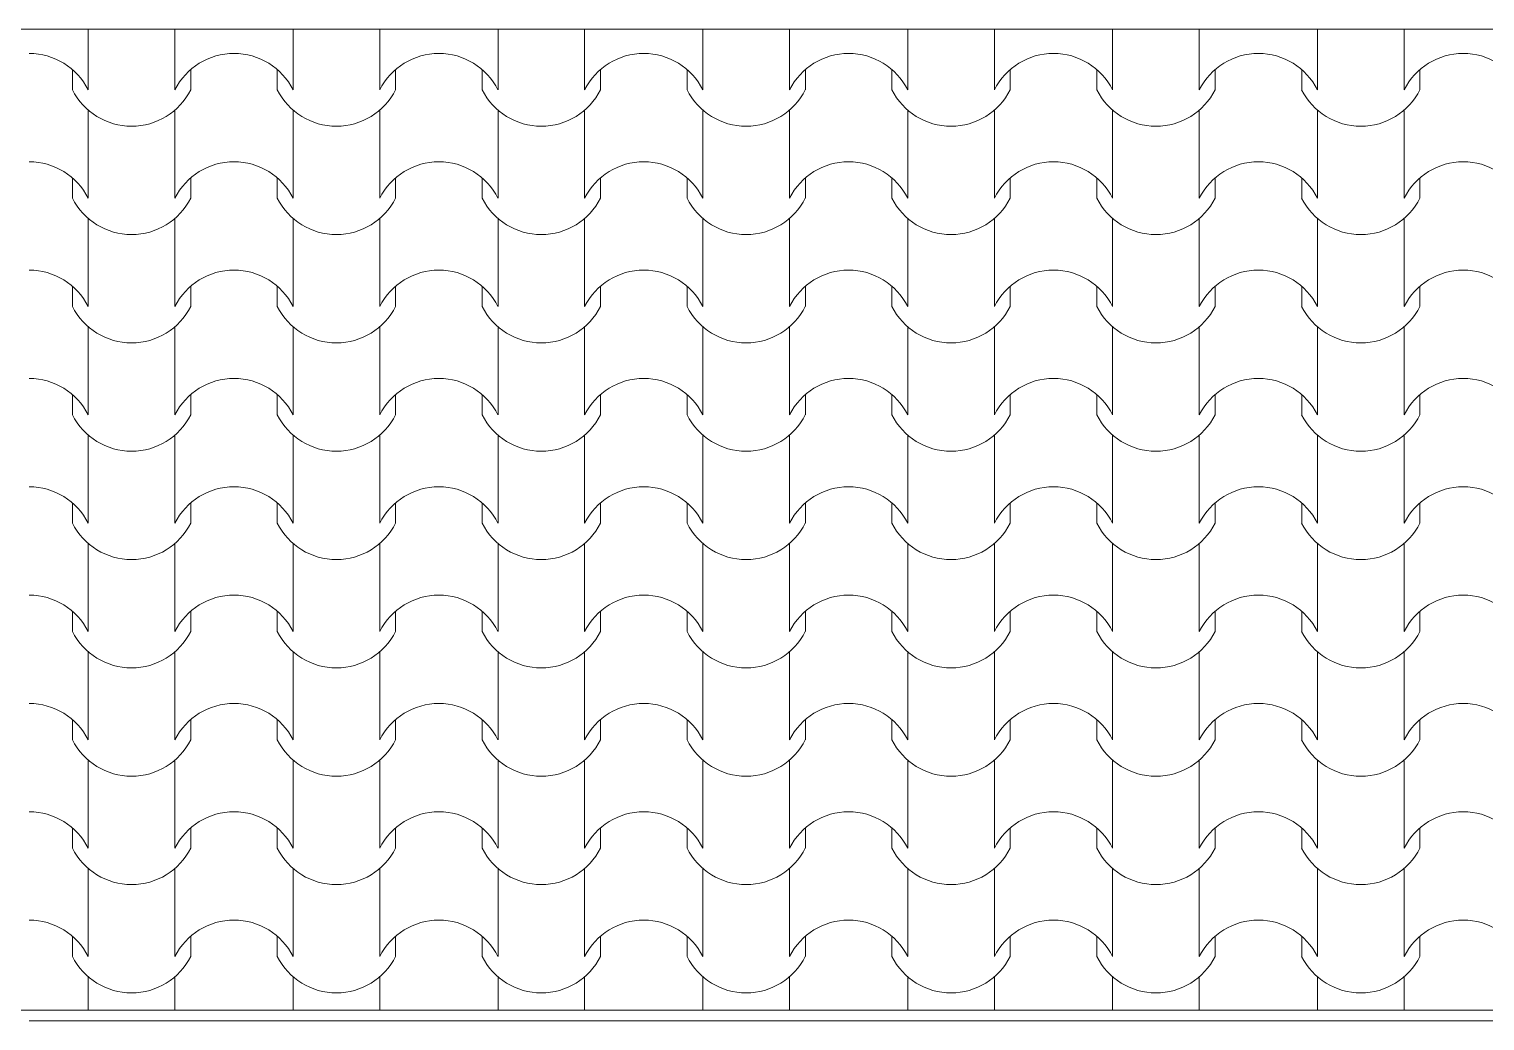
# Model space of a CAD drawing. Header units: millimetres. Extents: x 2791058 to 2855058, y -67651 to -18651.
# Drawn here: x 2819137 to 2823180, y -24270 to -21518 of the extents above; entities that cross this region are included whole.
import ezdxf

# ---------------------------------------------------------------- set-up
doc = ezdxf.new("R2010")
doc.units = ezdxf.units.MM
doc.header["$MEASUREMENT"] = 0
doc.layers.add('Shell - Roof_Pen_No__21', color=7, linetype='Continuous', lineweight=0)
doc.layers.add('Structural - Bearing_Pen_No__1', color=7, linetype='Continuous', lineweight=0)
doc.layers.add('Structural - Bearing_Pen_No__62', color=7, linetype='Continuous', lineweight=0, true_color=0xaaaaaa)

# ---------------------------------------------------------------- blocks, each defined once
blk = doc.blocks.new('*X4', base_point=(2247653.8, -76425))
at = {"layer": 'Structural - Bearing_Pen_No__62', "color": 253, "linetype": 'Continuous', "lineweight": 0, "true_color": 0xaaaaaa}
for p, q in [((2819301.2, -21517.9), (2819301.2, -21564.4)), ((2819541.7, -21517.9), (2819541.7, -21564.4)), ((2819870.2, -21517.9), (2819870.2, -21564.4)), ((2820110.7, -21517.9), (2820110.7, -21564.4)), ((2820439.1, -21517.9), (2820439.1, -21564.4)), ((2820679.6, -21517.9), (2820679.6, -21564.4)), ((2821008.1, -21517.9), (2821008.1, -21564.4)), ((2821248.6, -21517.9), (2821248.6, -21564.4)), ((2821577.1, -21517.9), (2821577.1, -21564.4)), ((2821817.5, -21517.9), (2821817.5, -21564.4)), ((2822146, -21517.9), (2822146, -21564.4)), ((2822386.5, -21517.9), (2822386.5, -21564.4)), ((2822715, -21517.9), (2822715, -21564.4)), ((2822955.5, -21517.9), (2822955.5, -21564.4)), ((2819301.2, -21564.4), (2819301.2, -21686.3)), ((2819541.7, -21564.4), (2819541.7, -21686.3)), ((2819870.2, -21564.4), (2819870.2, -21686.3)), ((2820110.7, -21564.4), (2820110.7, -21686.3)), ((2820439.1, -21564.4), (2820439.1, -21686.3)), ((2820679.6, -21564.4), (2820679.6, -21686.3)), ((2821008.1, -21564.4), (2821008.1, -21686.3)), ((2821248.6, -21564.4), (2821248.6, -21686.3)), ((2821577.1, -21564.4), (2821577.1, -21686.3)), ((2821817.5, -21564.4), (2821817.5, -21686.3)), ((2822146, -21564.4), (2822146, -21686.3)), ((2822386.5, -21564.4), (2822386.5, -21686.3)), ((2822715, -21564.4), (2822715, -21686.3)), ((2822955.5, -21564.4), (2822955.5, -21686.3)), ((2819257.2, -21630.2), (2819257.2, -21686.3)), ((2819585.7, -21630.2), (2819585.7, -21686.3)), ((2819826.2, -21630.2), (2819826.2, -21686.3)), ((2820154.7, -21630.2), (2820154.7, -21686.3)), ((2820395.1, -21630.2), (2820395.1, -21686.3)), ((2820723.6, -21630.2), (2820723.6, -21686.3)), ((2820964.1, -21630.2), (2820964.1, -21686.3)), ((2821292.6, -21630.2), (2821292.6, -21686.3)), ((2821533.1, -21630.2), (2821533.1, -21686.3)), ((2821861.5, -21630.2), (2821861.5, -21686.3)), ((2822102, -21630.2), (2822102, -21686.3)), ((2822430.5, -21630.2), (2822430.5, -21686.3)), ((2822671, -21630.2), (2822671, -21686.3)), ((2822999.5, -21630.2), (2822999.5, -21686.3)), ((2819301.2, -21743.1), (2819301.2, -21865)), ((2819541.7, -21743.1), (2819541.7, -21865)), ((2819870.2, -21743.1), (2819870.2, -21865)), ((2820110.7, -21743.1), (2820110.7, -21865)), ((2820439.1, -21743.1), (2820439.1, -21865)), ((2820679.6, -21743.1), (2820679.6, -21865)), ((2821008.1, -21743.1), (2821008.1, -21865)), ((2821248.6, -21743.1), (2821248.6, -21865)), ((2821577.1, -21743.1), (2821577.1, -21865)), ((2821817.5, -21743.1), (2821817.5, -21865)), ((2822146, -21743.1), (2822146, -21865)), ((2822386.5, -21743.1), (2822386.5, -21865)), ((2822715, -21743.1), (2822715, -21865)), ((2822955.5, -21743.1), (2822955.5, -21865)), ((2819301.2, -21865), (2819301.2, -21987)), ((2819541.7, -21865), (2819541.7, -21987)), ((2819870.2, -21865), (2819870.2, -21987)), ((2820110.7, -21865), (2820110.7, -21987)), ((2820439.1, -21865), (2820439.1, -21987)), ((2820679.6, -21865), (2820679.6, -21987)), ((2821008.1, -21865), (2821008.1, -21987)), ((2821248.6, -21865), (2821248.6, -21987)), ((2821577.1, -21865), (2821577.1, -21987)), ((2821817.5, -21865), (2821817.5, -21987)), ((2822146, -21865), (2822146, -21987)), ((2822386.5, -21865), (2822386.5, -21987)), ((2822715, -21865), (2822715, -21987)), ((2822955.5, -21865), (2822955.5, -21987)), ((2819257.2, -21930.9), (2819257.2, -21987)), ((2819585.7, -21930.9), (2819585.7, -21987)), ((2819826.2, -21930.9), (2819826.2, -21987)), ((2820154.7, -21930.9), (2820154.7, -21987)), ((2820395.1, -21930.9), (2820395.1, -21987)), ((2820723.6, -21930.9), (2820723.6, -21987)), ((2820964.1, -21930.9), (2820964.1, -21987)), ((2821292.6, -21930.9), (2821292.6, -21987)), ((2821533.1, -21930.9), (2821533.1, -21987)), ((2821861.5, -21930.9), (2821861.5, -21987)), ((2822102, -21930.9), (2822102, -21987)), ((2822430.5, -21930.9), (2822430.5, -21987)), ((2822671, -21930.9), (2822671, -21987)), ((2822999.5, -21930.9), (2822999.5, -21987)), ((2819301.2, -22043.8), (2819301.2, -22165.7)), ((2819541.7, -22043.8), (2819541.7, -22165.7)), ((2819870.2, -22043.8), (2819870.2, -22165.7)), ((2820110.7, -22043.8), (2820110.7, -22165.7)), ((2820439.1, -22043.8), (2820439.1, -22165.7)), ((2820679.6, -22043.8), (2820679.6, -22165.7)), ((2821008.1, -22043.8), (2821008.1, -22165.7)), ((2821248.6, -22043.8), (2821248.6, -22165.7)), ((2821577.1, -22043.8), (2821577.1, -22165.7)), ((2821817.5, -22043.8), (2821817.5, -22165.7)), ((2822146, -22043.8), (2822146, -22165.7)), ((2822386.5, -22043.8), (2822386.5, -22165.7)), ((2822715, -22043.8), (2822715, -22165.7)), ((2822955.5, -22043.8), (2822955.5, -22165.7)), ((2819301.2, -22165.7), (2819301.2, -22287.6)), ((2819541.7, -22165.7), (2819541.7, -22287.6)), ((2819870.2, -22165.7), (2819870.2, -22287.6)), ((2820110.7, -22165.7), (2820110.7, -22287.6)), ((2820439.1, -22165.7), (2820439.1, -22287.6)), ((2820679.6, -22165.7), (2820679.6, -22287.6)), ((2821008.1, -22165.7), (2821008.1, -22287.6)), ((2821248.6, -22165.7), (2821248.6, -22287.6)), ((2821577.1, -22165.7), (2821577.1, -22287.6)), ((2821817.5, -22165.7), (2821817.5, -22287.6)), ((2822146, -22165.7), (2822146, -22287.6)), ((2822386.5, -22165.7), (2822386.5, -22287.6)), ((2822715, -22165.7), (2822715, -22287.6)), ((2822955.5, -22165.7), (2822955.5, -22287.6)), ((2819257.2, -22231.6), (2819257.2, -22287.6)), ((2819585.7, -22231.6), (2819585.7, -22287.6)), ((2819826.2, -22231.6), (2819826.2, -22287.6)), ((2820154.7, -22231.6), (2820154.7, -22287.6)), ((2820395.1, -22231.6), (2820395.1, -22287.6)), ((2820723.6, -22231.6), (2820723.6, -22287.6)), ((2820964.1, -22231.6), (2820964.1, -22287.6)), ((2821292.6, -22231.6), (2821292.6, -22287.6)), ((2821533.1, -22231.6), (2821533.1, -22287.6)), ((2821861.5, -22231.6), (2821861.5, -22287.6)), ((2822102, -22231.6), (2822102, -22287.6)), ((2822430.5, -22231.6), (2822430.5, -22287.6)), ((2822671, -22231.6), (2822671, -22287.6)), ((2822999.5, -22231.6), (2822999.5, -22287.6)), ((2819301.2, -22344.4), (2819301.2, -22466.4)), ((2819541.7, -22344.4), (2819541.7, -22466.4)), ((2819870.2, -22344.4), (2819870.2, -22466.4)), ((2820110.7, -22344.4), (2820110.7, -22466.4)), ((2820439.1, -22344.4), (2820439.1, -22466.4)), ((2820679.6, -22344.4), (2820679.6, -22466.4)), ((2821008.1, -22344.4), (2821008.1, -22466.4)), ((2821248.6, -22344.4), (2821248.6, -22466.4)), ((2821577.1, -22344.4), (2821577.1, -22466.4)), ((2821817.5, -22344.4), (2821817.5, -22466.4)), ((2822146, -22344.4), (2822146, -22466.4)), ((2822386.5, -22344.4), (2822386.5, -22466.4)), ((2822715, -22344.4), (2822715, -22466.4)), ((2822955.5, -22344.4), (2822955.5, -22466.4)), ((2819301.2, -22466.4), (2819301.2, -22588.3)), ((2819541.7, -22466.4), (2819541.7, -22588.3)), ((2819870.2, -22466.4), (2819870.2, -22588.3)), ((2820110.7, -22466.4), (2820110.7, -22588.3)), ((2820439.1, -22466.4), (2820439.1, -22588.3)), ((2820679.6, -22466.4), (2820679.6, -22588.3)), ((2821008.1, -22466.4), (2821008.1, -22588.3)), ((2821248.6, -22466.4), (2821248.6, -22588.3)), ((2821577.1, -22466.4), (2821577.1, -22588.3)), ((2821817.5, -22466.4), (2821817.5, -22588.3)), ((2822146, -22466.4), (2822146, -22588.3)), ((2822386.5, -22466.4), (2822386.5, -22588.3)), ((2822715, -22466.4), (2822715, -22588.3)), ((2822955.5, -22466.4), (2822955.5, -22588.3)), ((2819257.2, -22532.3), (2819257.2, -22588.3)), ((2819585.7, -22532.3), (2819585.7, -22588.3)), ((2819826.2, -22532.3), (2819826.2, -22588.3)), ((2820154.7, -22532.3), (2820154.7, -22588.3)), ((2820395.1, -22532.3), (2820395.1, -22588.3)), ((2820723.6, -22532.3), (2820723.6, -22588.3)), ((2820964.1, -22532.3), (2820964.1, -22588.3)), ((2821292.6, -22532.3), (2821292.6, -22588.3)), ((2821533.1, -22532.3), (2821533.1, -22588.3)), ((2821861.5, -22532.3), (2821861.5, -22588.3)), ((2822102, -22532.3), (2822102, -22588.3)), ((2822430.5, -22532.3), (2822430.5, -22588.3)), ((2822671, -22532.3), (2822671, -22588.3)), ((2822999.5, -22532.3), (2822999.5, -22588.3)), ((2819301.2, -22645.1), (2819301.2, -22767)), ((2819541.7, -22645.1), (2819541.7, -22767)), ((2819870.2, -22645.1), (2819870.2, -22767)), ((2820110.7, -22645.1), (2820110.7, -22767)), ((2820439.1, -22645.1), (2820439.1, -22767)), ((2820679.6, -22645.1), (2820679.6, -22767)), ((2821008.1, -22645.1), (2821008.1, -22767)), ((2821248.6, -22645.1), (2821248.6, -22767)), ((2821577.1, -22645.1), (2821577.1, -22767)), ((2821817.5, -22645.1), (2821817.5, -22767)), ((2822146, -22645.1), (2822146, -22767)), ((2822386.5, -22645.1), (2822386.5, -22767)), ((2822715, -22645.1), (2822715, -22767)), ((2822955.5, -22645.1), (2822955.5, -22767)), ((2819301.2, -22767), (2819301.2, -22889)), ((2819541.7, -22767), (2819541.7, -22889)), ((2819870.2, -22767), (2819870.2, -22889)), ((2820110.7, -22767), (2820110.7, -22889)), ((2820439.1, -22767), (2820439.1, -22889)), ((2820679.6, -22767), (2820679.6, -22889)), ((2821008.1, -22767), (2821008.1, -22889)), ((2821248.6, -22767), (2821248.6, -22889)), ((2821577.1, -22767), (2821577.1, -22889)), ((2821817.5, -22767), (2821817.5, -22889)), ((2822146, -22767), (2822146, -22889)), ((2822386.5, -22767), (2822386.5, -22889)), ((2822715, -22767), (2822715, -22889)), ((2822955.5, -22767), (2822955.5, -22889)), ((2819257.2, -22832.9), (2819257.2, -22889)), ((2819585.7, -22832.9), (2819585.7, -22889)), ((2819826.2, -22832.9), (2819826.2, -22889)), ((2820154.7, -22832.9), (2820154.7, -22889)), ((2820395.1, -22832.9), (2820395.1, -22889)), ((2820723.6, -22832.9), (2820723.6, -22889)), ((2820964.1, -22832.9), (2820964.1, -22889)), ((2821292.6, -22832.9), (2821292.6, -22889)), ((2821533.1, -22832.9), (2821533.1, -22889)), ((2821861.5, -22832.9), (2821861.5, -22889)), ((2822102, -22832.9), (2822102, -22889)), ((2822430.5, -22832.9), (2822430.5, -22889)), ((2822671, -22832.9), (2822671, -22889)), ((2822999.5, -22832.9), (2822999.5, -22889)), ((2819301.2, -22945.8), (2819301.2, -23067.7)), ((2819541.7, -22945.8), (2819541.7, -23067.7)), ((2819870.2, -22945.8), (2819870.2, -23067.7)), ((2820110.7, -22945.8), (2820110.7, -23067.7)), ((2820439.1, -22945.8), (2820439.1, -23067.7)), ((2820679.6, -22945.8), (2820679.6, -23067.7)), ((2821008.1, -22945.8), (2821008.1, -23067.7)), ((2821248.6, -22945.8), (2821248.6, -23067.7)), ((2821577.1, -22945.8), (2821577.1, -23067.7)), ((2821817.5, -22945.8), (2821817.5, -23067.7)), ((2822146, -22945.8), (2822146, -23067.7)), ((2822386.5, -22945.8), (2822386.5, -23067.7)), ((2822715, -22945.8), (2822715, -23067.7)), ((2822955.5, -22945.8), (2822955.5, -23067.7)), ((2819301.2, -23067.7), (2819301.2, -23189.7)), ((2819541.7, -23067.7), (2819541.7, -23189.7)), ((2819870.2, -23067.7), (2819870.2, -23189.7)), ((2820110.7, -23067.7), (2820110.7, -23189.7)), ((2820439.1, -23067.7), (2820439.1, -23189.7)), ((2820679.6, -23067.7), (2820679.6, -23189.7)), ((2821008.1, -23067.7), (2821008.1, -23189.7)), ((2821248.6, -23067.7), (2821248.6, -23189.7)), ((2821577.1, -23067.7), (2821577.1, -23189.7)), ((2821817.5, -23067.7), (2821817.5, -23189.7)), ((2822146, -23067.7), (2822146, -23189.7)), ((2822386.5, -23067.7), (2822386.5, -23189.7)), ((2822715, -23067.7), (2822715, -23189.7)), ((2822955.5, -23067.7), (2822955.5, -23189.7)), ((2819257.2, -23133.6), (2819257.2, -23189.7)), ((2819585.7, -23133.6), (2819585.7, -23189.7)), ((2819826.2, -23133.6), (2819826.2, -23189.7)), ((2820154.7, -23133.6), (2820154.7, -23189.7)), ((2820395.1, -23133.6), (2820395.1, -23189.7)), ((2820723.6, -23133.6), (2820723.6, -23189.7)), ((2820964.1, -23133.6), (2820964.1, -23189.7)), ((2821292.6, -23133.6), (2821292.6, -23189.7)), ((2821533.1, -23133.6), (2821533.1, -23189.7)), ((2821861.5, -23133.6), (2821861.5, -23189.7)), ((2822102, -23133.6), (2822102, -23189.7)), ((2822430.5, -23133.6), (2822430.5, -23189.7)), ((2822671, -23133.6), (2822671, -23189.7)), ((2822999.5, -23133.6), (2822999.5, -23189.7)), ((2819301.2, -23246.4), (2819301.2, -23368.4)), ((2819541.7, -23246.4), (2819541.7, -23368.4)), ((2819870.2, -23246.4), (2819870.2, -23368.4)), ((2820110.7, -23246.4), (2820110.7, -23368.4)), ((2820439.1, -23246.4), (2820439.1, -23368.4)), ((2820679.6, -23246.4), (2820679.6, -23368.4)), ((2821008.1, -23246.4), (2821008.1, -23368.4)), ((2821248.6, -23246.4), (2821248.6, -23368.4)), ((2821577.1, -23246.4), (2821577.1, -23368.4)), ((2821817.5, -23246.4), (2821817.5, -23368.4)), ((2822146, -23246.4), (2822146, -23368.4)), ((2822386.5, -23246.4), (2822386.5, -23368.4)), ((2822715, -23246.4), (2822715, -23368.4)), ((2822955.5, -23246.4), (2822955.5, -23368.4)), ((2819301.2, -23368.4), (2819301.2, -23490.3)), ((2819541.7, -23368.4), (2819541.7, -23490.3)), ((2819870.2, -23368.4), (2819870.2, -23490.3)), ((2820110.7, -23368.4), (2820110.7, -23490.3)), ((2820439.1, -23368.4), (2820439.1, -23490.3)), ((2820679.6, -23368.4), (2820679.6, -23490.3)), ((2821008.1, -23368.4), (2821008.1, -23490.3)), ((2821248.6, -23368.4), (2821248.6, -23490.3)), ((2821577.1, -23368.4), (2821577.1, -23490.3)), ((2821817.5, -23368.4), (2821817.5, -23490.3)), ((2822146, -23368.4), (2822146, -23490.3)), ((2822386.5, -23368.4), (2822386.5, -23490.3)), ((2822715, -23368.4), (2822715, -23490.3)), ((2822955.5, -23368.4), (2822955.5, -23490.3)), ((2819257.2, -23434.3), (2819257.2, -23490.3)), ((2819585.7, -23434.3), (2819585.7, -23490.3)), ((2819826.2, -23434.3), (2819826.2, -23490.3)), ((2820154.7, -23434.3), (2820154.7, -23490.3)), ((2820395.1, -23434.3), (2820395.1, -23490.3)), ((2820723.6, -23434.3), (2820723.6, -23490.3)), ((2820964.1, -23434.3), (2820964.1, -23490.3)), ((2821292.6, -23434.3), (2821292.6, -23490.3)), ((2821533.1, -23434.3), (2821533.1, -23490.3)), ((2821861.5, -23434.3), (2821861.5, -23490.3)), ((2822102, -23434.3), (2822102, -23490.3)), ((2822430.5, -23434.3), (2822430.5, -23490.3)), ((2822671, -23434.3), (2822671, -23490.3)), ((2822999.5, -23434.3), (2822999.5, -23490.3)), ((2819301.2, -23547.1), (2819301.2, -23669.1)), ((2819541.7, -23547.1), (2819541.7, -23669.1)), ((2819870.2, -23547.1), (2819870.2, -23669.1)), ((2820110.7, -23547.1), (2820110.7, -23669.1)), ((2820439.1, -23547.1), (2820439.1, -23669.1)), ((2820679.6, -23547.1), (2820679.6, -23669.1)), ((2821008.1, -23547.1), (2821008.1, -23669.1)), ((2821248.6, -23547.1), (2821248.6, -23669.1)), ((2821577.1, -23547.1), (2821577.1, -23669.1)), ((2821817.5, -23547.1), (2821817.5, -23669.1)), ((2822146, -23547.1), (2822146, -23669.1)), ((2822386.5, -23547.1), (2822386.5, -23669.1)), ((2822715, -23547.1), (2822715, -23669.1)), ((2822955.5, -23547.1), (2822955.5, -23669.1)), ((2819301.2, -23669.1), (2819301.2, -23791)), ((2819541.7, -23669.1), (2819541.7, -23791)), ((2819870.2, -23669.1), (2819870.2, -23791)), ((2820110.7, -23669.1), (2820110.7, -23791)), ((2820439.1, -23669.1), (2820439.1, -23791)), ((2820679.6, -23669.1), (2820679.6, -23791)), ((2821008.1, -23669.1), (2821008.1, -23791)), ((2821248.6, -23669.1), (2821248.6, -23791)), ((2821577.1, -23669.1), (2821577.1, -23791)), ((2821817.5, -23669.1), (2821817.5, -23791)), ((2822146, -23669.1), (2822146, -23791)), ((2822386.5, -23669.1), (2822386.5, -23791)), ((2822715, -23669.1), (2822715, -23791)), ((2822955.5, -23669.1), (2822955.5, -23791)), ((2819257.2, -23734.9), (2819257.2, -23791)), ((2819585.7, -23734.9), (2819585.7, -23791)), ((2819826.2, -23734.9), (2819826.2, -23791)), ((2820154.7, -23734.9), (2820154.7, -23791)), ((2820395.1, -23734.9), (2820395.1, -23791)), ((2820723.6, -23734.9), (2820723.6, -23791)), ((2820964.1, -23734.9), (2820964.1, -23791)), ((2821292.6, -23734.9), (2821292.6, -23791)), ((2821533.1, -23734.9), (2821533.1, -23791)), ((2821861.5, -23734.9), (2821861.5, -23791)), ((2822102, -23734.9), (2822102, -23791)), ((2822430.5, -23734.9), (2822430.5, -23791)), ((2822671, -23734.9), (2822671, -23791)), ((2822999.5, -23734.9), (2822999.5, -23791)), ((2819301.2, -23847.8), (2819301.2, -23969.7)), ((2819541.7, -23847.8), (2819541.7, -23969.7)), ((2819870.2, -23847.8), (2819870.2, -23969.7)), ((2820110.7, -23847.8), (2820110.7, -23969.7)), ((2820439.1, -23847.8), (2820439.1, -23969.7)), ((2820679.6, -23847.8), (2820679.6, -23969.7)), ((2821008.1, -23847.8), (2821008.1, -23969.7)), ((2821248.6, -23847.8), (2821248.6, -23969.7)), ((2821577.1, -23847.8), (2821577.1, -23969.7)), ((2821817.5, -23847.8), (2821817.5, -23969.7)), ((2822146, -23847.8), (2822146, -23969.7)), ((2822386.5, -23847.8), (2822386.5, -23969.7)), ((2822715, -23847.8), (2822715, -23969.7)), ((2822955.5, -23847.8), (2822955.5, -23969.7)), ((2819301.2, -23969.7), (2819301.2, -24091.7)), ((2819541.7, -23969.7), (2819541.7, -24091.7)), ((2819870.2, -23969.7), (2819870.2, -24091.7)), ((2820110.7, -23969.7), (2820110.7, -24091.7)), ((2820439.1, -23969.7), (2820439.1, -24091.7)), ((2820679.6, -23969.7), (2820679.6, -24091.7)), ((2821008.1, -23969.7), (2821008.1, -24091.7)), ((2821248.6, -23969.7), (2821248.6, -24091.7)), ((2821577.1, -23969.7), (2821577.1, -24091.7)), ((2821817.5, -23969.7), (2821817.5, -24091.7)), ((2822146, -23969.7), (2822146, -24091.7)), ((2822386.5, -23969.7), (2822386.5, -24091.7)), ((2822715, -23969.7), (2822715, -24091.7)), ((2822955.5, -23969.7), (2822955.5, -24091.7)), ((2819257.2, -24035.6), (2819257.2, -24091.7)), ((2819585.7, -24035.6), (2819585.7, -24091.7)), ((2819826.2, -24035.6), (2819826.2, -24091.7)), ((2820154.7, -24035.6), (2820154.7, -24091.7)), ((2820395.1, -24035.6), (2820395.1, -24091.7)), ((2820723.6, -24035.6), (2820723.6, -24091.7)), ((2820964.1, -24035.6), (2820964.1, -24091.7)), ((2821292.6, -24035.6), (2821292.6, -24091.7)), ((2821533.1, -24035.6), (2821533.1, -24091.7)), ((2821861.5, -24035.6), (2821861.5, -24091.7)), ((2822102, -24035.6), (2822102, -24091.7)), ((2822430.5, -24035.6), (2822430.5, -24091.7)), ((2822671, -24035.6), (2822671, -24091.7)), ((2822999.5, -24035.6), (2822999.5, -24091.7)), ((2819301.2, -24148.5), (2819301.2, -24240.4)), ((2819541.7, -24148.5), (2819541.7, -24240.4)), ((2819870.2, -24148.5), (2819870.2, -24240.4)), ((2820110.7, -24148.5), (2820110.7, -24240.4)), ((2820439.1, -24148.5), (2820439.1, -24240.4)), ((2820679.6, -24148.5), (2820679.6, -24240.4)), ((2821008.1, -24148.5), (2821008.1, -24240.4)), ((2821248.6, -24148.5), (2821248.6, -24240.4)), ((2821577.1, -24148.5), (2821577.1, -24240.4)), ((2821817.5, -24148.5), (2821817.5, -24240.4)), ((2822146, -24148.5), (2822146, -24240.4)), ((2822386.5, -24148.5), (2822386.5, -24240.4)), ((2822715, -24148.5), (2822715, -24240.4)), ((2822955.5, -24148.5), (2822955.5, -24240.4))]:
    blk.add_line(p, q, dxfattribs=at)
for centre, radius, start, end in [((2819136.4, -21770.2), 184.9, 26.9885, 89.8295), ((2819706.5, -21770.2), 184.9, 90.1705, 153.0115), ((2819705.4, -21770.2), 184.9, 26.9885, 89.8295), ((2820275.4, -21770.2), 184.9, 90.1705, 153.0115), ((2820274.3, -21770.2), 184.9, 26.9885, 89.8295), ((2820844.4, -21770.2), 184.9, 90.1705, 153.0115), ((2820843.3, -21770.2), 184.9, 26.9885, 89.8295), ((2821413.4, -21770.2), 184.9, 90.1705, 153.0115), ((2821412.3, -21770.2), 184.9, 26.9885, 89.8295), ((2821982.3, -21770.2), 184.9, 90.1705, 153.0115), ((2821981.2, -21770.2), 184.9, 26.9885, 89.8295), ((2822551.3, -21770.2), 184.9, 90.1705, 153.0115), ((2822550.2, -21770.2), 184.9, 26.9885, 89.8295), ((2823120.2, -21770.2), 184.9, 90.1705, 153.0115), ((2823119.1, -21770.2), 184.9, 26.9885, 89.8295), ((2819421.5, -21603.7), 183.9, 206.7044, 333.2956), ((2819990.4, -21603.7), 183.9, 206.7044, 333.2956), ((2820559.4, -21603.7), 183.9, 206.7044, 333.2956), ((2821128.3, -21603.7), 183.9, 206.7044, 333.2956), ((2821697.3, -21603.7), 183.9, 206.7044, 333.2956), ((2822266.3, -21603.7), 183.9, 206.7044, 333.2956), ((2822835.2, -21603.7), 183.9, 206.7044, 333.2956), ((2819136.4, -22070.9), 184.9, 26.9885, 89.8295), ((2819706.5, -22070.9), 184.9, 90.1705, 153.0115), ((2819705.4, -22070.9), 184.9, 26.9885, 89.8295), ((2820275.4, -22070.9), 184.9, 90.1705, 153.0115), ((2820274.3, -22070.9), 184.9, 26.9885, 89.8295), ((2820844.4, -22070.9), 184.9, 90.1705, 153.0115), ((2820843.3, -22070.9), 184.9, 26.9885, 89.8295), ((2821413.4, -22070.9), 184.9, 90.1705, 153.0115), ((2821412.3, -22070.9), 184.9, 26.9885, 89.8295), ((2821982.3, -22070.9), 184.9, 90.1705, 153.0115), ((2821981.2, -22070.9), 184.9, 26.9885, 89.8295), ((2822551.3, -22070.9), 184.9, 90.1705, 153.0115), ((2822550.2, -22070.9), 184.9, 26.9885, 89.8295), ((2823120.2, -22070.9), 184.9, 90.1705, 153.0115), ((2823119.1, -22070.9), 184.9, 26.9885, 89.8295), ((2819421.5, -21904.3), 183.9, 206.7044, 333.2956), ((2819990.4, -21904.3), 183.9, 206.7044, 333.2956), ((2820559.4, -21904.3), 183.9, 206.7044, 333.2956), ((2821128.3, -21904.3), 183.9, 206.7044, 333.2956), ((2821697.3, -21904.3), 183.9, 206.7044, 333.2956), ((2822266.3, -21904.3), 183.9, 206.7044, 333.2956), ((2822835.2, -21904.3), 183.9, 206.7044, 333.2956), ((2819136.4, -22371.6), 184.9, 26.9885, 89.8295), ((2819706.5, -22371.6), 184.9, 90.1705, 153.0115), ((2819705.4, -22371.6), 184.9, 26.9885, 89.8295), ((2820275.4, -22371.6), 184.9, 90.1705, 153.0115), ((2820274.3, -22371.6), 184.9, 26.9885, 89.8295), ((2820844.4, -22371.6), 184.9, 90.1705, 153.0115), ((2820843.3, -22371.6), 184.9, 26.9885, 89.8295), ((2821413.4, -22371.6), 184.9, 90.1705, 153.0115), ((2821412.3, -22371.6), 184.9, 26.9885, 89.8295), ((2821982.3, -22371.6), 184.9, 90.1705, 153.0115), ((2821981.2, -22371.6), 184.9, 26.9885, 89.8295), ((2822551.3, -22371.6), 184.9, 90.1705, 153.0115), ((2822550.2, -22371.6), 184.9, 26.9885, 89.8295), ((2823120.2, -22371.6), 184.9, 90.1705, 153.0115), ((2823119.1, -22371.6), 184.9, 26.9885, 89.8295), ((2819421.5, -22205), 183.9, 206.7044, 333.2956), ((2819990.4, -22205), 183.9, 206.7044, 333.2956), ((2820559.4, -22205), 183.9, 206.7044, 333.2956), ((2821128.3, -22205), 183.9, 206.7044, 333.2956), ((2821697.3, -22205), 183.9, 206.7044, 333.2956), ((2822266.3, -22205), 183.9, 206.7044, 333.2956), ((2822835.2, -22205), 183.9, 206.7044, 333.2956), ((2819136.4, -22672.2), 184.9, 26.9885, 89.8295), ((2819706.5, -22672.2), 184.9, 90.1705, 153.0115), ((2819705.4, -22672.2), 184.9, 26.9885, 89.8295), ((2820275.4, -22672.2), 184.9, 90.1705, 153.0115), ((2820274.3, -22672.2), 184.9, 26.9885, 89.8295), ((2820844.4, -22672.2), 184.9, 90.1705, 153.0115), ((2820843.3, -22672.2), 184.9, 26.9885, 89.8295), ((2821413.4, -22672.2), 184.9, 90.1705, 153.0115), ((2821412.3, -22672.2), 184.9, 26.9885, 89.8295), ((2821982.3, -22672.2), 184.9, 90.1705, 153.0115), ((2821981.2, -22672.2), 184.9, 26.9885, 89.8295), ((2822551.3, -22672.2), 184.9, 90.1705, 153.0115), ((2822550.2, -22672.2), 184.9, 26.9885, 89.8295), ((2823120.2, -22672.2), 184.9, 90.1705, 153.0115), ((2823119.1, -22672.2), 184.9, 26.9885, 89.8295), ((2819421.5, -22505.7), 183.9, 206.7044, 333.2956), ((2819990.4, -22505.7), 183.9, 206.7044, 333.2956), ((2820559.4, -22505.7), 183.9, 206.7044, 333.2956), ((2821128.3, -22505.7), 183.9, 206.7044, 333.2956), ((2821697.3, -22505.7), 183.9, 206.7044, 333.2956), ((2822266.3, -22505.7), 183.9, 206.7044, 333.2956), ((2822835.2, -22505.7), 183.9, 206.7044, 333.2956), ((2819136.4, -22972.9), 184.9, 26.9885, 89.8295), ((2819706.5, -22972.9), 184.9, 90.1705, 153.0115), ((2819705.4, -22972.9), 184.9, 26.9885, 89.8295), ((2820275.4, -22972.9), 184.9, 90.1705, 153.0115), ((2820274.3, -22972.9), 184.9, 26.9885, 89.8295), ((2820844.4, -22972.9), 184.9, 90.1705, 153.0115), ((2820843.3, -22972.9), 184.9, 26.9885, 89.8295), ((2821413.4, -22972.9), 184.9, 90.1705, 153.0115), ((2821412.3, -22972.9), 184.9, 26.9885, 89.8295), ((2821982.3, -22972.9), 184.9, 90.1705, 153.0115), ((2821981.2, -22972.9), 184.9, 26.9885, 89.8295), ((2822551.3, -22972.9), 184.9, 90.1705, 153.0115), ((2822550.2, -22972.9), 184.9, 26.9885, 89.8295), ((2823120.2, -22972.9), 184.9, 90.1705, 153.0115), ((2823119.1, -22972.9), 184.9, 26.9885, 89.8295), ((2819421.5, -22806.4), 183.9, 206.7044, 333.2956), ((2819990.4, -22806.4), 183.9, 206.7044, 333.2956), ((2820559.4, -22806.4), 183.9, 206.7044, 333.2956), ((2821128.3, -22806.4), 183.9, 206.7044, 333.2956), ((2821697.3, -22806.4), 183.9, 206.7044, 333.2956), ((2822266.3, -22806.4), 183.9, 206.7044, 333.2956), ((2822835.2, -22806.4), 183.9, 206.7044, 333.2956), ((2819136.4, -23273.6), 184.9, 26.9885, 89.8295), ((2819706.5, -23273.6), 184.9, 90.1705, 153.0115), ((2819705.4, -23273.6), 184.9, 26.9885, 89.8295), ((2820275.4, -23273.6), 184.9, 90.1705, 153.0115), ((2820274.3, -23273.6), 184.9, 26.9885, 89.8295), ((2820844.4, -23273.6), 184.9, 90.1705, 153.0115), ((2820843.3, -23273.6), 184.9, 26.9885, 89.8295), ((2821413.4, -23273.6), 184.9, 90.1705, 153.0115), ((2821412.3, -23273.6), 184.9, 26.9885, 89.8295), ((2821982.3, -23273.6), 184.9, 90.1705, 153.0115), ((2821981.2, -23273.6), 184.9, 26.9885, 89.8295), ((2822551.3, -23273.6), 184.9, 90.1705, 153.0115), ((2822550.2, -23273.6), 184.9, 26.9885, 89.8295), ((2823120.2, -23273.6), 184.9, 90.1705, 153.0115), ((2823119.1, -23273.6), 184.9, 26.9885, 89.8295), ((2819421.5, -23107), 183.9, 206.7044, 333.2956), ((2819990.4, -23107), 183.9, 206.7044, 333.2956), ((2820559.4, -23107), 183.9, 206.7044, 333.2956), ((2821128.3, -23107), 183.9, 206.7044, 333.2956), ((2821697.3, -23107), 183.9, 206.7044, 333.2956), ((2822266.3, -23107), 183.9, 206.7044, 333.2956), ((2822835.2, -23107), 183.9, 206.7044, 333.2956), ((2819136.4, -23574.3), 184.9, 26.9885, 89.8295), ((2819706.5, -23574.3), 184.9, 90.1705, 153.0115), ((2819705.4, -23574.3), 184.9, 26.9885, 89.8295), ((2820275.4, -23574.3), 184.9, 90.1705, 153.0115), ((2820274.3, -23574.3), 184.9, 26.9885, 89.8295), ((2820844.4, -23574.3), 184.9, 90.1705, 153.0115), ((2820843.3, -23574.3), 184.9, 26.9885, 89.8295), ((2821413.4, -23574.3), 184.9, 90.1705, 153.0115), ((2821412.3, -23574.3), 184.9, 26.9885, 89.8295), ((2821982.3, -23574.3), 184.9, 90.1705, 153.0115), ((2821981.2, -23574.3), 184.9, 26.9885, 89.8295), ((2822551.3, -23574.3), 184.9, 90.1705, 153.0115), ((2822550.2, -23574.3), 184.9, 26.9885, 89.8295), ((2823120.2, -23574.3), 184.9, 90.1705, 153.0115), ((2823119.1, -23574.3), 184.9, 26.9885, 89.8295), ((2819421.5, -23407.7), 183.9, 206.7044, 333.2956), ((2819990.4, -23407.7), 183.9, 206.7044, 333.2956), ((2820559.4, -23407.7), 183.9, 206.7044, 333.2956), ((2821128.3, -23407.7), 183.9, 206.7044, 333.2956), ((2821697.3, -23407.7), 183.9, 206.7044, 333.2956), ((2822266.3, -23407.7), 183.9, 206.7044, 333.2956), ((2822835.2, -23407.7), 183.9, 206.7044, 333.2956), ((2819136.4, -23874.9), 184.9, 26.9885, 89.8295), ((2819706.5, -23874.9), 184.9, 90.1705, 153.0115), ((2819705.4, -23874.9), 184.9, 26.9885, 89.8295), ((2820275.4, -23874.9), 184.9, 90.1705, 153.0115), ((2820274.3, -23874.9), 184.9, 26.9885, 89.8295), ((2820844.4, -23874.9), 184.9, 90.1705, 153.0115), ((2820843.3, -23874.9), 184.9, 26.9885, 89.8295), ((2821413.4, -23874.9), 184.9, 90.1705, 153.0115), ((2821412.3, -23874.9), 184.9, 26.9885, 89.8295), ((2821982.3, -23874.9), 184.9, 90.1705, 153.0115), ((2821981.2, -23874.9), 184.9, 26.9885, 89.8295), ((2822551.3, -23874.9), 184.9, 90.1705, 153.0115), ((2822550.2, -23874.9), 184.9, 26.9885, 89.8295), ((2823120.2, -23874.9), 184.9, 90.1705, 153.0115), ((2823119.1, -23874.9), 184.9, 26.9885, 89.8295), ((2819421.5, -23708.4), 183.9, 206.7044, 333.2956), ((2819990.4, -23708.4), 183.9, 206.7044, 333.2956), ((2820559.4, -23708.4), 183.9, 206.7044, 333.2956), ((2821128.3, -23708.4), 183.9, 206.7044, 333.2956), ((2821697.3, -23708.4), 183.9, 206.7044, 333.2956), ((2822266.3, -23708.4), 183.9, 206.7044, 333.2956), ((2822835.2, -23708.4), 183.9, 206.7044, 333.2956), ((2819136.4, -24175.6), 184.9, 26.9885, 89.8295), ((2819706.5, -24175.6), 184.9, 90.1705, 153.0115), ((2819705.4, -24175.6), 184.9, 26.9885, 89.8295), ((2820275.4, -24175.6), 184.9, 90.1705, 153.0115), ((2820274.3, -24175.6), 184.9, 26.9885, 89.8295), ((2820844.4, -24175.6), 184.9, 90.1705, 153.0115), ((2820843.3, -24175.6), 184.9, 26.9885, 89.8295), ((2821413.4, -24175.6), 184.9, 90.1705, 153.0115), ((2821412.3, -24175.6), 184.9, 26.9885, 89.8295), ((2821982.3, -24175.6), 184.9, 90.1705, 153.0115), ((2821981.2, -24175.6), 184.9, 26.9885, 89.8295), ((2822551.3, -24175.6), 184.9, 90.1705, 153.0115), ((2822550.2, -24175.6), 184.9, 26.9885, 89.8295), ((2823120.2, -24175.6), 184.9, 90.1705, 153.0115), ((2823119.1, -24175.6), 184.9, 26.9885, 89.8295), ((2819421.5, -24009), 183.9, 206.7044, 333.2956), ((2819990.4, -24009), 183.9, 206.7044, 333.2956), ((2820559.4, -24009), 183.9, 206.7044, 333.2956), ((2821128.3, -24009), 183.9, 206.7044, 333.2956), ((2821697.3, -24009), 183.9, 206.7044, 333.2956), ((2822266.3, -24009), 183.9, 206.7044, 333.2956), ((2822835.2, -24009), 183.9, 206.7044, 333.2956)]:
    blk.add_arc(centre, radius, start, end, dxfattribs=at)
blk = doc.blocks.new('Fill_2', base_point=(2247653.8, -74425))
at = {"layer": 'Structural - Bearing_Pen_No__1', "color": 7, "linetype": 'Continuous', "lineweight": 0}
for p, q in [((2824485.3, -21517.9), (2818494.8, -21517.9)), ((2818494.8, -24240.4), (2834437, -24240.4))]:
    blk.add_line(p, q, dxfattribs=at)
at = {"layer": 'Structural - Bearing_Pen_No__62', "color": 253, "linetype": 'Continuous', "lineweight": 0, "true_color": 0xaaaaaa}
blk.add_blockref('*X4', (2247653.8, -76425), dxfattribs=at)

msp = doc.modelspace()

# ---------------------------------------------------------------- linework, layer by layer
at = {"layer": 'Shell - Roof_Pen_No__21', "color": 7, "linetype": 'Continuous', "lineweight": 0}
for p, q in [((2818555.295, -21517.948), (2824485.295, -21517.948)), ((2824485.295, -21517.948), (2819436.976, -21517.948)), ((2819136.976, -24240.404), (2834836.976, -24240.404)), ((2819136.976, -24270.404), (2834836.976, -24270.404))]:
    msp.add_line(p, q, dxfattribs=at)

# ---------------------------------------------------------------- block references
at = {"layer": 'Structural - Bearing_Pen_No__62', "color": 253, "linetype": 'Continuous', "lineweight": 0, "true_color": 0xaaaaaa}
msp.add_blockref('Fill_2', (2247653.822, -74424.967), dxfattribs=at)

doc.saveas('drawing.dxf')
